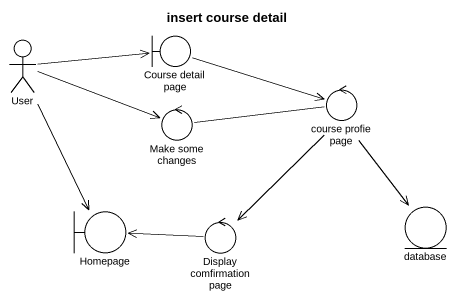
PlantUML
@startuml
title insert course detail
actor User
boundary "Course detail page" as Course_detail_page
control "course profie page" as course_profie_page
control "Make some changes" as Make_some_changes
boundary Homepage
control "Display comfirmation page" as Display_comfirmation_page
entity "database" as database_
User -right-> Course_detail_page
User -right-> Make_some_changes
User --> Homepage
Course_detail_page -right-> course_profie_page
course_profie_page --> Display_comfirmation_page
course_profie_page --> database_
Make_some_changes -right- course_profie_page
Display_comfirmation_page -left-> Homepage
@enduml
